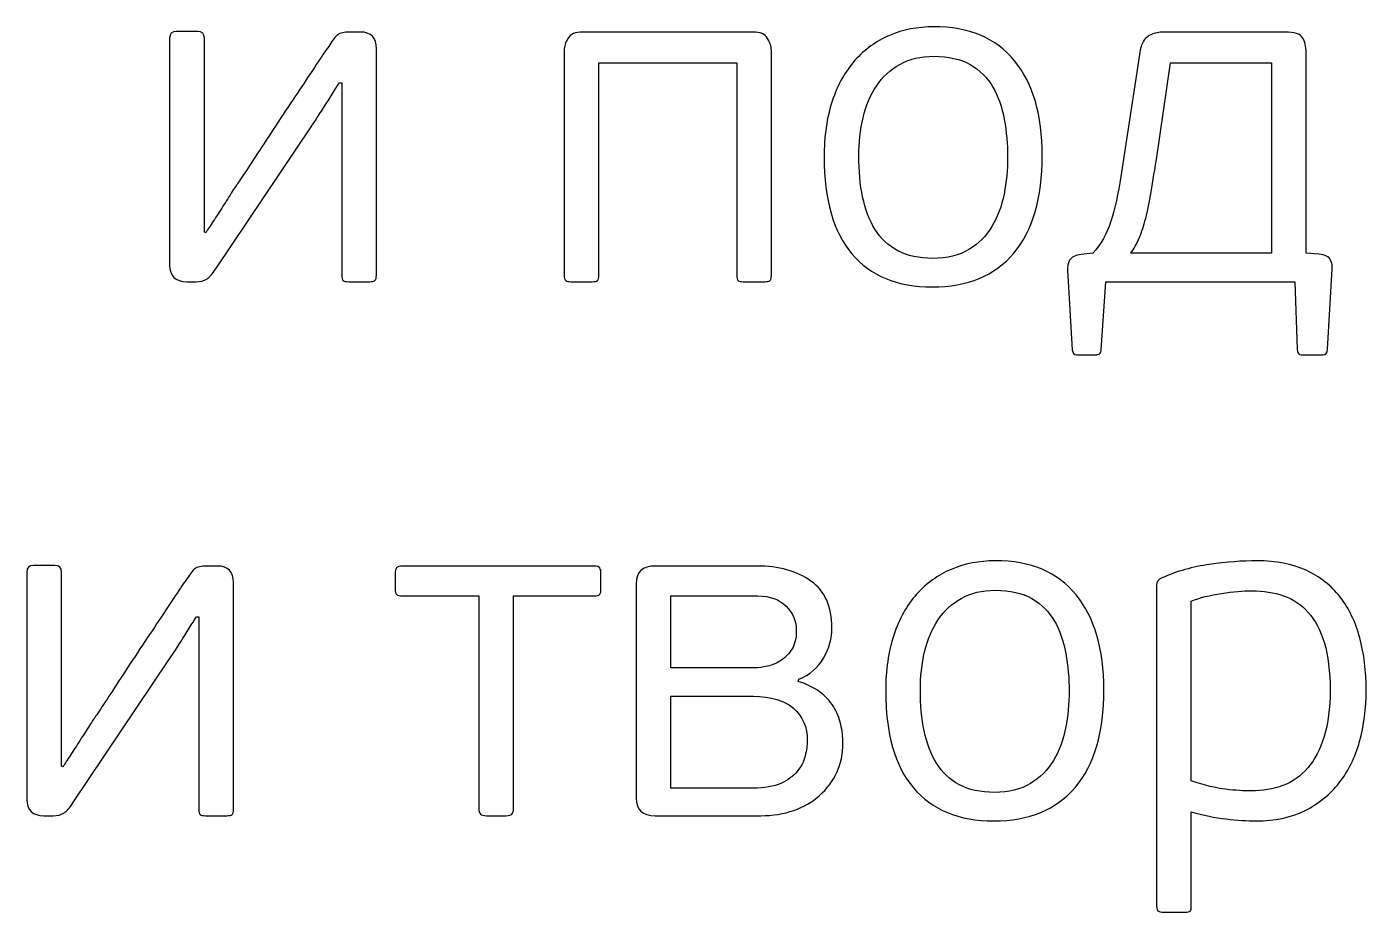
# Model space of a CAD drawing. Header units: centimetres. Extents: x -21.3 to 21.2, y -15.2 to 14.8.
# Drawn here: x 17.947 to 18.591, y 10.962 to 11.388 of the extents above; entities that cross this region are included whole.
import ezdxf

# ---------------------------------------------------------------- set-up
doc = ezdxf.new("R2010")
doc.units = ezdxf.units.CM
doc.header["$MEASUREMENT"] = 0
doc.layers.add('layer 1', color=7, linetype='Continuous')

msp = doc.modelspace()

# ---------------------------------------------------------------- linework, layer by layer
at = {"layer": 'layer 1', "color": 29}
for points, knots in [([(18.01565, 11.38236), (18.01565, 11.3845), (18.01672, 11.38557), (18.01885, 11.38557), (18.01885, 11.38557), (18.01885, 11.38557), (18.02915, 11.38557), (18.02915, 11.38557), (18.02915, 11.38557), (18.03128, 11.38557), (18.03235, 11.3845), (18.03235, 11.38236), (18.03235, 11.38236), (18.03235, 11.38236), (18.03235, 11.28905), (18.03235, 11.28905), (18.03235, 11.28905), (18.03235, 11.28905), (18.03304, 11.28882), (18.03304, 11.28882), (18.03304, 11.28882), (18.03365, 11.28973), (18.03468, 11.29129), (18.03613, 11.29351), (18.03613, 11.29351), (18.03757, 11.29572), (18.0391, 11.29808), (18.0407, 11.3006), (18.0407, 11.3006), (18.0423, 11.30311), (18.04382, 11.30551), (18.04527, 11.3078), (18.04527, 11.3078), (18.04672, 11.31009), (18.04775, 11.31161), (18.04836, 11.31238), (18.04836, 11.31238), (18.04943, 11.31405), (18.0511, 11.31661), (18.05339, 11.32004), (18.05339, 11.32004), (18.05568, 11.32347), (18.05823, 11.32736), (18.06106, 11.3317), (18.06106, 11.3317), (18.06388, 11.33605), (18.06689, 11.34062), (18.07009, 11.34543), (18.07009, 11.34543), (18.07329, 11.35023), (18.07634, 11.3548), (18.07924, 11.35915), (18.07924, 11.35915), (18.08214, 11.36349), (18.08477, 11.36746), (18.08713, 11.37104), (18.08713, 11.37104), (18.08949, 11.37463), (18.09136, 11.37733), (18.09273, 11.37916), (18.09273, 11.37916), (18.09411, 11.38145), (18.09536, 11.38305), (18.09651, 11.38397), (18.09651, 11.38397), (18.09765, 11.38488), (18.0996, 11.38534), (18.10234, 11.38534), (18.10234, 11.38534), (18.10234, 11.38534), (18.10737, 11.38534), (18.10737, 11.38534), (18.10737, 11.38534), (18.11255, 11.38534), (18.11514, 11.38267), (18.11514, 11.37733), (18.11514, 11.37733), (18.11514, 11.37733), (18.11514, 11.26823), (18.11514, 11.26823), (18.11514, 11.26823), (18.11514, 11.26701), (18.11492, 11.26621), (18.11446, 11.26583), (18.11446, 11.26583), (18.114, 11.26545), (18.11317, 11.26526), (18.11194, 11.26526), (18.11194, 11.26526), (18.11194, 11.26526), (18.10165, 11.26526), (18.10165, 11.26526), (18.10165, 11.26526), (18.10043, 11.26526), (18.0996, 11.26545), (18.09914, 11.26583), (18.09914, 11.26583), (18.09868, 11.26621), (18.09845, 11.26701), (18.09845, 11.26823), (18.09845, 11.26823), (18.09845, 11.26823), (18.09845, 11.36086), (18.09845, 11.36086), (18.09845, 11.36086), (18.09845, 11.36086), (18.09731, 11.36086), (18.09731, 11.36086), (18.09731, 11.36086), (18.09685, 11.36025), (18.09601, 11.35896), (18.09479, 11.35698), (18.09479, 11.35698), (18.09357, 11.35499), (18.09224, 11.35286), (18.09079, 11.35057), (18.09079, 11.35057), (18.08934, 11.34829), (18.08797, 11.34615), (18.08667, 11.34417), (18.08667, 11.34417), (18.08538, 11.34219), (18.0845, 11.34089), (18.08404, 11.34028), (18.08404, 11.34028), (18.08404, 11.34028), (18.03784, 11.27144), (18.03784, 11.27144), (18.03784, 11.27144), (18.03631, 11.26899), (18.03486, 11.26736), (18.0335, 11.26652), (18.0335, 11.26652), (18.03212, 11.26568), (18.03037, 11.26526), (18.02823, 11.26526), (18.02823, 11.26526), (18.02823, 11.26526), (18.02389, 11.26526), (18.02389, 11.26526), (18.02389, 11.26526), (18.0184, 11.26526), (18.01565, 11.26793), (18.01565, 11.27326), (18.01565, 11.27326), (18.01565, 11.27326), (18.01565, 11.38236), (18.01565, 11.38236)], [0, 0, 0, 0, 0.026316, 0.026316, 0.026316, 0.026316, 0.052632, 0.052632, 0.052632, 0.052632, 0.078947, 0.078947, 0.078947, 0.078947, 0.105263, 0.105263, 0.105263, 0.105263, 0.131579, 0.131579, 0.131579, 0.131579, 0.157895, 0.157895, 0.157895, 0.157895, 0.184211, 0.184211, 0.184211, 0.184211, 0.210526, 0.210526, 0.210526, 0.210526, 0.236842, 0.236842, 0.236842, 0.236842, 0.263158, 0.263158, 0.263158, 0.263158, 0.289474, 0.289474, 0.289474, 0.289474, 0.315789, 0.315789, 0.315789, 0.315789, 0.342105, 0.342105, 0.342105, 0.342105, 0.368421, 0.368421, 0.368421, 0.368421, 0.394737, 0.394737, 0.394737, 0.394737, 0.421053, 0.421053, 0.421053, 0.421053, 0.447368, 0.447368, 0.447368, 0.447368, 0.473684, 0.473684, 0.473684, 0.473684, 0.5, 0.5, 0.5, 0.5, 0.526316, 0.526316, 0.526316, 0.526316, 0.552632, 0.552632, 0.552632, 0.552632, 0.578947, 0.578947, 0.578947, 0.578947, 0.605263, 0.605263, 0.605263, 0.605263, 0.631579, 0.631579, 0.631579, 0.631579, 0.657895, 0.657895, 0.657895, 0.657895, 0.684211, 0.684211, 0.684211, 0.684211, 0.710526, 0.710526, 0.710526, 0.710526, 0.736842, 0.736842, 0.736842, 0.736842, 0.763158, 0.763158, 0.763158, 0.763158, 0.789474, 0.789474, 0.789474, 0.789474, 0.815789, 0.815789, 0.815789, 0.815789, 0.842105, 0.842105, 0.842105, 0.842105, 0.868421, 0.868421, 0.868421, 0.868421, 0.894737, 0.894737, 0.894737, 0.894737, 0.921053, 0.921053, 0.921053, 0.921053, 0.947368, 0.947368, 0.947368, 0.947368, 1, 1, 1, 1]), ([(18.22219, 11.26823), (18.22219, 11.26701), (18.22196, 11.26621), (18.2215, 11.26583), (18.2215, 11.26583), (18.22105, 11.26545), (18.22021, 11.26526), (18.21899, 11.26526), (18.21899, 11.26526), (18.21899, 11.26526), (18.20869, 11.26526), (18.20869, 11.26526), (18.20869, 11.26526), (18.20763, 11.26526), (18.20683, 11.26545), (18.20629, 11.26583), (18.20629, 11.26583), (18.20576, 11.26621), (18.20549, 11.26701), (18.20549, 11.26823), (18.20549, 11.26823), (18.20549, 11.26823), (18.20549, 11.37665), (18.20549, 11.37665), (18.20549, 11.37665), (18.20549, 11.37833), (18.2061, 11.38019), (18.20732, 11.38225), (18.20732, 11.38225), (18.20854, 11.38431), (18.21091, 11.38534), (18.21438, 11.38534), (18.21438, 11.38534), (18.21438, 11.38534), (18.29633, 11.38534), (18.29633, 11.38534), (18.29633, 11.38534), (18.2998, 11.38534), (18.30217, 11.38431), (18.30339, 11.38225), (18.30339, 11.38225), (18.30461, 11.38019), (18.30521, 11.37833), (18.30521, 11.37665), (18.30521, 11.37665), (18.30521, 11.37665), (18.30521, 11.26823), (18.30521, 11.26823), (18.30521, 11.26823), (18.30521, 11.26701), (18.30498, 11.26621), (18.30453, 11.26583), (18.30453, 11.26583), (18.30407, 11.26545), (18.30327, 11.26526), (18.30205, 11.26526), (18.30205, 11.26526), (18.30205, 11.26526), (18.29168, 11.26526), (18.29168, 11.26526), (18.29168, 11.26526), (18.29046, 11.26526), (18.28966, 11.26545), (18.28921, 11.26583), (18.28921, 11.26583), (18.28875, 11.26621), (18.28852, 11.26701), (18.28852, 11.26823), (18.28852, 11.26823), (18.28852, 11.26823), (18.28852, 11.37047), (18.28852, 11.37047), (18.28852, 11.37047), (18.28852, 11.37047), (18.22219, 11.37047), (18.22219, 11.37047), (18.22219, 11.37047), (18.22219, 11.37047), (18.22219, 11.26823), (18.22219, 11.26823)], [0, 0, 0, 0, 0.047619, 0.047619, 0.047619, 0.047619, 0.095238, 0.095238, 0.095238, 0.095238, 0.142857, 0.142857, 0.142857, 0.142857, 0.190476, 0.190476, 0.190476, 0.190476, 0.238095, 0.238095, 0.238095, 0.238095, 0.285714, 0.285714, 0.285714, 0.285714, 0.333333, 0.333333, 0.333333, 0.333333, 0.380952, 0.380952, 0.380952, 0.380952, 0.428571, 0.428571, 0.428571, 0.428571, 0.47619, 0.47619, 0.47619, 0.47619, 0.52381, 0.52381, 0.52381, 0.52381, 0.571429, 0.571429, 0.571429, 0.571429, 0.619048, 0.619048, 0.619048, 0.619048, 0.666667, 0.666667, 0.666667, 0.666667, 0.714286, 0.714286, 0.714286, 0.714286, 0.761905, 0.761905, 0.761905, 0.761905, 0.809524, 0.809524, 0.809524, 0.809524, 0.857143, 0.857143, 0.857143, 0.857143, 0.904762, 0.904762, 0.904762, 0.904762, 1, 1, 1, 1]), ([(18.43558, 11.32587), (18.43558, 11.30544), (18.43101, 11.28981), (18.4219, 11.27898), (18.4219, 11.27898), (18.41275, 11.26815), (18.39967, 11.26274), (18.38263, 11.26274), (18.38263, 11.26274), (18.36575, 11.26274), (18.35287, 11.26804), (18.34394, 11.27864), (18.34394, 11.27864), (18.33506, 11.28924), (18.3306, 11.30475), (18.3306, 11.32518), (18.3306, 11.32518), (18.3306, 11.33525), (18.3319, 11.34421), (18.33449, 11.35206), (18.33449, 11.35206), (18.33708, 11.35991), (18.3407, 11.36647), (18.34543, 11.37173), (18.34543, 11.37173), (18.35016, 11.37699), (18.35572, 11.38099), (18.36209, 11.38374), (18.36209, 11.38374), (18.3685, 11.38648), (18.37555, 11.38785), (18.38332, 11.38785), (18.38332, 11.38785), (18.40036, 11.38785), (18.41332, 11.3824), (18.42224, 11.3715), (18.42224, 11.3715), (18.43113, 11.3606), (18.43558, 11.34539), (18.43558, 11.32587)], [0, 0, 0, 0, 0.090909, 0.090909, 0.090909, 0.090909, 0.181818, 0.181818, 0.181818, 0.181818, 0.272727, 0.272727, 0.272727, 0.272727, 0.363636, 0.363636, 0.363636, 0.363636, 0.454545, 0.454545, 0.454545, 0.454545, 0.545455, 0.545455, 0.545455, 0.545455, 0.636364, 0.636364, 0.636364, 0.636364, 0.727273, 0.727273, 0.727273, 0.727273, 0.818182, 0.818182, 0.818182, 0.818182, 1, 1, 1, 1]), ([(18.45983, 11.27898), (18.46379, 11.28325), (18.46673, 11.2884), (18.46863, 11.29442), (18.46863, 11.29442), (18.47054, 11.30045), (18.4721, 11.30757), (18.47332, 11.31581), (18.47332, 11.31581), (18.47332, 11.31581), (18.48247, 11.3755), (18.48247, 11.3755), (18.48247, 11.3755), (18.48293, 11.37901), (18.48415, 11.38153), (18.48613, 11.38305), (18.48613, 11.38305), (18.48811, 11.38458), (18.49109, 11.38534), (18.49505, 11.38534), (18.49505, 11.38534), (18.49505, 11.38534), (18.55246, 11.38534), (18.55246, 11.38534), (18.55246, 11.38534), (18.55688, 11.38534), (18.55966, 11.38443), (18.56081, 11.38259), (18.56081, 11.38259), (18.56195, 11.38076), (18.56252, 11.3784), (18.56252, 11.3755), (18.56252, 11.3755), (18.56252, 11.3755), (18.56252, 11.27898), (18.56252, 11.27898), (18.56252, 11.27898), (18.56252, 11.27898), (18.5687, 11.27852), (18.5687, 11.27852), (18.5687, 11.27852), (18.57175, 11.27822), (18.57361, 11.27727), (18.5743, 11.27566), (18.5743, 11.27566), (18.57499, 11.27407), (18.57526, 11.27258), (18.5751, 11.27121), (18.5751, 11.27121), (18.5751, 11.27121), (18.57282, 11.23278), (18.57282, 11.23278), (18.57282, 11.23278), (18.57282, 11.23095), (18.57205, 11.23004), (18.57053, 11.23004), (18.57053, 11.23004), (18.57053, 11.23004), (18.56024, 11.23004), (18.56024, 11.23004), (18.56024, 11.23004), (18.55902, 11.23004), (18.55833, 11.23095), (18.55818, 11.23278), (18.55818, 11.23278), (18.55818, 11.23278), (18.55703, 11.26526), (18.55703, 11.26526), (18.55703, 11.26526), (18.55703, 11.26526), (18.46623, 11.26526), (18.46623, 11.26526), (18.46623, 11.26526), (18.46623, 11.26526), (18.46394, 11.23255), (18.46394, 11.23255), (18.46394, 11.23255), (18.46394, 11.23164), (18.46368, 11.23099), (18.46314, 11.23061), (18.46314, 11.23061), (18.46261, 11.23023), (18.46204, 11.23004), (18.46143, 11.23004), (18.46143, 11.23004), (18.46143, 11.23004), (18.45205, 11.23004), (18.45205, 11.23004), (18.45205, 11.23004), (18.45083, 11.23004), (18.45014, 11.23088), (18.44999, 11.23255), (18.44999, 11.23255), (18.44999, 11.23255), (18.44771, 11.27075), (18.44771, 11.27075), (18.44771, 11.27075), (18.44755, 11.27243), (18.4479, 11.27403), (18.44873, 11.27555), (18.44873, 11.27555), (18.44957, 11.27708), (18.45144, 11.27799), (18.45434, 11.27829), (18.45434, 11.27829), (18.45434, 11.27829), (18.45983, 11.27898), (18.45983, 11.27898)], [0, 0, 0, 0, 0.035714, 0.035714, 0.035714, 0.035714, 0.071429, 0.071429, 0.071429, 0.071429, 0.107143, 0.107143, 0.107143, 0.107143, 0.142857, 0.142857, 0.142857, 0.142857, 0.178571, 0.178571, 0.178571, 0.178571, 0.214286, 0.214286, 0.214286, 0.214286, 0.25, 0.25, 0.25, 0.25, 0.285714, 0.285714, 0.285714, 0.285714, 0.321429, 0.321429, 0.321429, 0.321429, 0.357143, 0.357143, 0.357143, 0.357143, 0.392857, 0.392857, 0.392857, 0.392857, 0.428571, 0.428571, 0.428571, 0.428571, 0.464286, 0.464286, 0.464286, 0.464286, 0.5, 0.5, 0.5, 0.5, 0.535714, 0.535714, 0.535714, 0.535714, 0.571429, 0.571429, 0.571429, 0.571429, 0.607143, 0.607143, 0.607143, 0.607143, 0.642857, 0.642857, 0.642857, 0.642857, 0.678571, 0.678571, 0.678571, 0.678571, 0.714286, 0.714286, 0.714286, 0.714286, 0.75, 0.75, 0.75, 0.75, 0.785714, 0.785714, 0.785714, 0.785714, 0.821429, 0.821429, 0.821429, 0.821429, 0.857143, 0.857143, 0.857143, 0.857143, 0.892857, 0.892857, 0.892857, 0.892857, 0.928571, 0.928571, 0.928571, 0.928571, 1, 1, 1, 1]), ([(18.41889, 11.32507), (18.41889, 11.33132), (18.41836, 11.33742), (18.41729, 11.34329), (18.41729, 11.34329), (18.41622, 11.3492), (18.41439, 11.35438), (18.4118, 11.35888), (18.4118, 11.35888), (18.40921, 11.36338), (18.40559, 11.367), (18.40093, 11.36967), (18.40093, 11.36967), (18.39628, 11.37234), (18.39045, 11.37367), (18.38344, 11.37367), (18.38344, 11.37367), (18.37703, 11.37367), (18.37154, 11.37238), (18.36697, 11.36978), (18.36697, 11.36978), (18.36239, 11.36719), (18.35866, 11.36369), (18.35576, 11.35934), (18.35576, 11.35934), (18.35287, 11.35499), (18.35073, 11.34993), (18.34936, 11.34409), (18.34936, 11.34409), (18.34799, 11.3383), (18.3473, 11.33216), (18.3473, 11.32576), (18.3473, 11.32576), (18.3473, 11.31859), (18.34791, 11.312), (18.34913, 11.30605), (18.34913, 11.30605), (18.35035, 11.30006), (18.35233, 11.29488), (18.35507, 11.29046), (18.35507, 11.29046), (18.35782, 11.28603), (18.36148, 11.28257), (18.36605, 11.28013), (18.36605, 11.28013), (18.37063, 11.27769), (18.37627, 11.27647), (18.38298, 11.27647), (18.38298, 11.27647), (18.38984, 11.27647), (18.3956, 11.27788), (18.40025, 11.2807), (18.40025, 11.2807), (18.4049, 11.28352), (18.4086, 11.28725), (18.41134, 11.29183), (18.41134, 11.29183), (18.41409, 11.2964), (18.41603, 11.30163), (18.41717, 11.30742), (18.41717, 11.30742), (18.41831, 11.31322), (18.41889, 11.31912), (18.41889, 11.32507)], [0, 0, 0, 0, 0.058824, 0.058824, 0.058824, 0.058824, 0.117647, 0.117647, 0.117647, 0.117647, 0.176471, 0.176471, 0.176471, 0.176471, 0.235294, 0.235294, 0.235294, 0.235294, 0.294118, 0.294118, 0.294118, 0.294118, 0.352941, 0.352941, 0.352941, 0.352941, 0.411765, 0.411765, 0.411765, 0.411765, 0.470588, 0.470588, 0.470588, 0.470588, 0.529412, 0.529412, 0.529412, 0.529412, 0.588235, 0.588235, 0.588235, 0.588235, 0.647059, 0.647059, 0.647059, 0.647059, 0.705882, 0.705882, 0.705882, 0.705882, 0.764706, 0.764706, 0.764706, 0.764706, 0.823529, 0.823529, 0.823529, 0.823529, 0.882353, 0.882353, 0.882353, 0.882353, 1, 1, 1, 1]), ([(18.54582, 11.37047), (18.54582, 11.37047), (18.49734, 11.37047), (18.49734, 11.37047), (18.49734, 11.37047), (18.49734, 11.37047), (18.49048, 11.32404), (18.49048, 11.32404), (18.49048, 11.32404), (18.48941, 11.31718), (18.48846, 11.31139), (18.48762, 11.30666), (18.48762, 11.30666), (18.48678, 11.30193), (18.4859, 11.29785), (18.48499, 11.29442), (18.48499, 11.29442), (18.48407, 11.29099), (18.48308, 11.28809), (18.48201, 11.28573), (18.48201, 11.28573), (18.48095, 11.28337), (18.47965, 11.28112), (18.47813, 11.27898), (18.47813, 11.27898), (18.47813, 11.27898), (18.54582, 11.27898), (18.54582, 11.27898), (18.54582, 11.27898), (18.54582, 11.27898), (18.54582, 11.37047), (18.54582, 11.37047)], [0, 0, 0, 0, 0.111111, 0.111111, 0.111111, 0.111111, 0.222222, 0.222222, 0.222222, 0.222222, 0.333333, 0.333333, 0.333333, 0.333333, 0.444444, 0.444444, 0.444444, 0.444444, 0.555556, 0.555556, 0.555556, 0.555556, 0.666667, 0.666667, 0.666667, 0.666667, 0.777778, 0.777778, 0.777778, 0.777778, 1, 1, 1, 1]), ([(17.94691, 11.12551), (17.94691, 11.12765), (17.94798, 11.12871), (17.95011, 11.12871), (17.95011, 11.12871), (17.95011, 11.12871), (17.96041, 11.12871), (17.96041, 11.12871), (17.96041, 11.12871), (17.96254, 11.12871), (17.96361, 11.12765), (17.96361, 11.12551), (17.96361, 11.12551), (17.96361, 11.12551), (17.96361, 11.03219), (17.96361, 11.03219), (17.96361, 11.03219), (17.96361, 11.03219), (17.9643, 11.03196), (17.9643, 11.03196), (17.9643, 11.03196), (17.96491, 11.03288), (17.96594, 11.03444), (17.96739, 11.03666), (17.96739, 11.03666), (17.96883, 11.03887), (17.97036, 11.04123), (17.97196, 11.04375), (17.97196, 11.04375), (17.97356, 11.04626), (17.97508, 11.04866), (17.97653, 11.05095), (17.97653, 11.05095), (17.97798, 11.05324), (17.97901, 11.05476), (17.97962, 11.05553), (17.97962, 11.05553), (17.98069, 11.0572), (17.98237, 11.05975), (17.98465, 11.06319), (17.98465, 11.06319), (17.98694, 11.06662), (17.98949, 11.0705), (17.99232, 11.07485), (17.99232, 11.07485), (17.99514, 11.0792), (17.99815, 11.08377), (18.00135, 11.08858), (18.00135, 11.08858), (18.00455, 11.09338), (18.0076, 11.09795), (18.0105, 11.1023), (18.0105, 11.1023), (18.0134, 11.10664), (18.01603, 11.11061), (18.01839, 11.11419), (18.01839, 11.11419), (18.02075, 11.11778), (18.02262, 11.12048), (18.02399, 11.12231), (18.02399, 11.12231), (18.02537, 11.1246), (18.02662, 11.1262), (18.02777, 11.12712), (18.02777, 11.12712), (18.02891, 11.12803), (18.03086, 11.12849), (18.0336, 11.12849), (18.0336, 11.12849), (18.0336, 11.12849), (18.03863, 11.12849), (18.03863, 11.12849), (18.03863, 11.12849), (18.04382, 11.12849), (18.04641, 11.12582), (18.04641, 11.12048), (18.04641, 11.12048), (18.04641, 11.12048), (18.04641, 11.01138), (18.04641, 11.01138), (18.04641, 11.01138), (18.04641, 11.01016), (18.04618, 11.00936), (18.04572, 11.00898), (18.04572, 11.00898), (18.04526, 11.0086), (18.04443, 11.00841), (18.0432, 11.00841), (18.0432, 11.00841), (18.0432, 11.00841), (18.03291, 11.00841), (18.03291, 11.00841), (18.03291, 11.00841), (18.03169, 11.00841), (18.03086, 11.0086), (18.0304, 11.00898), (18.0304, 11.00898), (18.02994, 11.00936), (18.02971, 11.01016), (18.02971, 11.01138), (18.02971, 11.01138), (18.02971, 11.01138), (18.02971, 11.10401), (18.02971, 11.10401), (18.02971, 11.10401), (18.02971, 11.10401), (18.02857, 11.10401), (18.02857, 11.10401), (18.02857, 11.10401), (18.02811, 11.1034), (18.02727, 11.10211), (18.02605, 11.10013), (18.02605, 11.10013), (18.02483, 11.09814), (18.0235, 11.09601), (18.02205, 11.09372), (18.02205, 11.09372), (18.0206, 11.09144), (18.01923, 11.0893), (18.01793, 11.08731), (18.01793, 11.08731), (18.01664, 11.08534), (18.01576, 11.08404), (18.0153, 11.08343), (18.0153, 11.08343), (18.0153, 11.08343), (17.9691, 11.01458), (17.9691, 11.01458), (17.9691, 11.01458), (17.96757, 11.01214), (17.96613, 11.0105), (17.96476, 11.00967), (17.96476, 11.00967), (17.96338, 11.00883), (17.96163, 11.00841), (17.9595, 11.00841), (17.9595, 11.00841), (17.9595, 11.00841), (17.95515, 11.00841), (17.95515, 11.00841), (17.95515, 11.00841), (17.94966, 11.00841), (17.94691, 11.01107), (17.94691, 11.01641), (17.94691, 11.01641), (17.94691, 11.01641), (17.94691, 11.12551), (17.94691, 11.12551)], [0, 0, 0, 0, 0.026316, 0.026316, 0.026316, 0.026316, 0.052632, 0.052632, 0.052632, 0.052632, 0.078947, 0.078947, 0.078947, 0.078947, 0.105263, 0.105263, 0.105263, 0.105263, 0.131579, 0.131579, 0.131579, 0.131579, 0.157895, 0.157895, 0.157895, 0.157895, 0.184211, 0.184211, 0.184211, 0.184211, 0.210526, 0.210526, 0.210526, 0.210526, 0.236842, 0.236842, 0.236842, 0.236842, 0.263158, 0.263158, 0.263158, 0.263158, 0.289474, 0.289474, 0.289474, 0.289474, 0.315789, 0.315789, 0.315789, 0.315789, 0.342105, 0.342105, 0.342105, 0.342105, 0.368421, 0.368421, 0.368421, 0.368421, 0.394737, 0.394737, 0.394737, 0.394737, 0.421053, 0.421053, 0.421053, 0.421053, 0.447368, 0.447368, 0.447368, 0.447368, 0.473684, 0.473684, 0.473684, 0.473684, 0.5, 0.5, 0.5, 0.5, 0.526316, 0.526316, 0.526316, 0.526316, 0.552632, 0.552632, 0.552632, 0.552632, 0.578947, 0.578947, 0.578947, 0.578947, 0.605263, 0.605263, 0.605263, 0.605263, 0.631579, 0.631579, 0.631579, 0.631579, 0.657895, 0.657895, 0.657895, 0.657895, 0.684211, 0.684211, 0.684211, 0.684211, 0.710526, 0.710526, 0.710526, 0.710526, 0.736842, 0.736842, 0.736842, 0.736842, 0.763158, 0.763158, 0.763158, 0.763158, 0.789474, 0.789474, 0.789474, 0.789474, 0.815789, 0.815789, 0.815789, 0.815789, 0.842105, 0.842105, 0.842105, 0.842105, 0.868421, 0.868421, 0.868421, 0.868421, 0.894737, 0.894737, 0.894737, 0.894737, 0.921053, 0.921053, 0.921053, 0.921053, 0.947368, 0.947368, 0.947368, 0.947368, 1, 1, 1, 1]), ([(18.18112, 11.01207), (18.18112, 11.01054), (18.18086, 11.00955), (18.18032, 11.0091), (18.18032, 11.0091), (18.17979, 11.00864), (18.17888, 11.00841), (18.17766, 11.00841), (18.17766, 11.00841), (18.17766, 11.00841), (18.16812, 11.00841), (18.16812, 11.00841), (18.16812, 11.00841), (18.16676, 11.00841), (18.16576, 11.00864), (18.16523, 11.0091), (18.16523, 11.0091), (18.1647, 11.00955), (18.16443, 11.01054), (18.16443, 11.01207), (18.16443, 11.01207), (18.16443, 11.01207), (18.16443, 11.11408), (18.16443, 11.11408), (18.16443, 11.11408), (18.16443, 11.11408), (18.12783, 11.11408), (18.12783, 11.11408), (18.12783, 11.11408), (18.12631, 11.11408), (18.12532, 11.11435), (18.12486, 11.11488), (18.12486, 11.11488), (18.1244, 11.11541), (18.12418, 11.11621), (18.12418, 11.11728), (18.12418, 11.11728), (18.12418, 11.11728), (18.12418, 11.12483), (18.12418, 11.12483), (18.12418, 11.12483), (18.12418, 11.12605), (18.1244, 11.12696), (18.12486, 11.12757), (18.12486, 11.12757), (18.12532, 11.12818), (18.12631, 11.12849), (18.12783, 11.12849), (18.12783, 11.12849), (18.12783, 11.12849), (18.21978, 11.12849), (18.21978, 11.12849), (18.21978, 11.12849), (18.2213, 11.12849), (18.22226, 11.12818), (18.22264, 11.12757), (18.22264, 11.12757), (18.22302, 11.12696), (18.22321, 11.12605), (18.22321, 11.12483), (18.22321, 11.12483), (18.22321, 11.12483), (18.22321, 11.11728), (18.22321, 11.11728), (18.22321, 11.11728), (18.22321, 11.11621), (18.22302, 11.11541), (18.22264, 11.11488), (18.22264, 11.11488), (18.22226, 11.11435), (18.2213, 11.11408), (18.21978, 11.11408), (18.21978, 11.11408), (18.21978, 11.11408), (18.18112, 11.11408), (18.18112, 11.11408), (18.18112, 11.11408), (18.18112, 11.11408), (18.18112, 11.01207), (18.18112, 11.01207)], [0, 0, 0, 0, 0.047619, 0.047619, 0.047619, 0.047619, 0.095238, 0.095238, 0.095238, 0.095238, 0.142857, 0.142857, 0.142857, 0.142857, 0.190476, 0.190476, 0.190476, 0.190476, 0.238095, 0.238095, 0.238095, 0.238095, 0.285714, 0.285714, 0.285714, 0.285714, 0.333333, 0.333333, 0.333333, 0.333333, 0.380952, 0.380952, 0.380952, 0.380952, 0.428571, 0.428571, 0.428571, 0.428571, 0.47619, 0.47619, 0.47619, 0.47619, 0.52381, 0.52381, 0.52381, 0.52381, 0.571429, 0.571429, 0.571429, 0.571429, 0.619048, 0.619048, 0.619048, 0.619048, 0.666667, 0.666667, 0.666667, 0.666667, 0.714286, 0.714286, 0.714286, 0.714286, 0.761905, 0.761905, 0.761905, 0.761905, 0.809524, 0.809524, 0.809524, 0.809524, 0.857143, 0.857143, 0.857143, 0.857143, 0.904762, 0.904762, 0.904762, 0.904762, 1, 1, 1, 1]), ([(18.31813, 11.07291), (18.32225, 11.07169), (18.32568, 11.07005), (18.32842, 11.06799), (18.32842, 11.06799), (18.33117, 11.06593), (18.33338, 11.06357), (18.33505, 11.0609), (18.33505, 11.0609), (18.33673, 11.05823), (18.33791, 11.05537), (18.3386, 11.05232), (18.3386, 11.05232), (18.33929, 11.04927), (18.33963, 11.0463), (18.33963, 11.0434), (18.33963, 11.0434), (18.33963, 11.03822), (18.33864, 11.03349), (18.33666, 11.02922), (18.33666, 11.02922), (18.33467, 11.02495), (18.33193, 11.02125), (18.32842, 11.01813), (18.32842, 11.01813), (18.32491, 11.015), (18.32076, 11.0126), (18.31596, 11.01093), (18.31596, 11.01093), (18.31116, 11.00925), (18.30586, 11.00841), (18.30006, 11.00841), (18.30006, 11.00841), (18.30006, 11.00841), (18.24928, 11.00841), (18.24928, 11.00841), (18.24928, 11.00841), (18.24318, 11.00841), (18.24014, 11.01123), (18.24014, 11.01687), (18.24014, 11.01687), (18.24014, 11.01687), (18.24014, 11.12002), (18.24014, 11.12002), (18.24014, 11.12002), (18.24014, 11.12567), (18.24318, 11.12849), (18.24928, 11.12849), (18.24928, 11.12849), (18.24928, 11.12849), (18.29823, 11.12849), (18.29823, 11.12849), (18.29823, 11.12849), (18.30876, 11.12849), (18.3174, 11.12608), (18.32419, 11.12128), (18.32419, 11.12128), (18.33098, 11.11648), (18.33437, 11.10897), (18.33437, 11.09875), (18.33437, 11.09875), (18.33437, 11.09372), (18.33303, 11.08888), (18.33037, 11.08423), (18.33037, 11.08423), (18.3277, 11.07958), (18.3237, 11.07619), (18.31836, 11.07405), (18.31836, 11.07405), (18.31836, 11.07405), (18.31813, 11.07291), (18.31813, 11.07291)], [0, 0, 0, 0, 0.052632, 0.052632, 0.052632, 0.052632, 0.105263, 0.105263, 0.105263, 0.105263, 0.157895, 0.157895, 0.157895, 0.157895, 0.210526, 0.210526, 0.210526, 0.210526, 0.263158, 0.263158, 0.263158, 0.263158, 0.315789, 0.315789, 0.315789, 0.315789, 0.368421, 0.368421, 0.368421, 0.368421, 0.421053, 0.421053, 0.421053, 0.421053, 0.473684, 0.473684, 0.473684, 0.473684, 0.526316, 0.526316, 0.526316, 0.526316, 0.578947, 0.578947, 0.578947, 0.578947, 0.631579, 0.631579, 0.631579, 0.631579, 0.684211, 0.684211, 0.684211, 0.684211, 0.736842, 0.736842, 0.736842, 0.736842, 0.789474, 0.789474, 0.789474, 0.789474, 0.842105, 0.842105, 0.842105, 0.842105, 0.894737, 0.894737, 0.894737, 0.894737, 1, 1, 1, 1]), ([(18.46519, 11.06902), (18.46519, 11.04859), (18.46062, 11.03296), (18.45151, 11.02213), (18.45151, 11.02213), (18.44236, 11.0113), (18.42929, 11.00589), (18.41225, 11.00589), (18.41225, 11.00589), (18.39536, 11.00589), (18.38248, 11.01119), (18.37355, 11.02179), (18.37355, 11.02179), (18.36468, 11.03239), (18.36021, 11.0479), (18.36021, 11.06833), (18.36021, 11.06833), (18.36021, 11.0784), (18.36151, 11.08736), (18.3641, 11.09521), (18.3641, 11.09521), (18.3667, 11.10306), (18.37031, 11.10962), (18.37504, 11.11488), (18.37504, 11.11488), (18.37977, 11.12014), (18.38534, 11.12414), (18.3917, 11.12689), (18.3917, 11.12689), (18.39811, 11.12963), (18.40516, 11.131), (18.41293, 11.131), (18.41293, 11.131), (18.42997, 11.131), (18.44294, 11.12555), (18.45185, 11.11465), (18.45185, 11.11465), (18.46074, 11.10375), (18.46519, 11.08854), (18.46519, 11.06902)], [0, 0, 0, 0, 0.090909, 0.090909, 0.090909, 0.090909, 0.181818, 0.181818, 0.181818, 0.181818, 0.272727, 0.272727, 0.272727, 0.272727, 0.363636, 0.363636, 0.363636, 0.363636, 0.454545, 0.454545, 0.454545, 0.454545, 0.545455, 0.545455, 0.545455, 0.545455, 0.636364, 0.636364, 0.636364, 0.636364, 0.727273, 0.727273, 0.727273, 0.727273, 0.818182, 0.818182, 0.818182, 0.818182, 1, 1, 1, 1]), ([(18.59145, 11.06879), (18.59145, 11.05995), (18.59038, 11.05171), (18.58825, 11.04409), (18.58825, 11.04409), (18.58611, 11.03646), (18.58283, 11.02983), (18.57841, 11.02419), (18.57841, 11.02419), (18.57399, 11.01855), (18.56846, 11.01409), (18.56183, 11.01081), (18.56183, 11.01081), (18.5552, 11.00753), (18.54746, 11.00589), (18.53862, 11.00589), (18.53862, 11.00589), (18.53419, 11.00589), (18.52931, 11.0062), (18.52398, 11.00681), (18.52398, 11.00681), (18.51864, 11.00742), (18.51308, 11.00856), (18.50728, 11.01024), (18.50728, 11.01024), (18.50728, 11.01024), (18.50728, 10.96472), (18.50728, 10.96472), (18.50728, 10.96472), (18.50728, 10.9635), (18.50709, 10.96274), (18.50671, 10.96244), (18.50671, 10.96244), (18.50632, 10.96213), (18.50553, 10.96198), (18.5043, 10.96198), (18.5043, 10.96198), (18.5043, 10.96198), (18.49378, 10.96198), (18.49378, 10.96198), (18.49378, 10.96198), (18.49272, 10.96198), (18.49192, 10.96213), (18.49138, 10.96244), (18.49138, 10.96244), (18.49085, 10.96274), (18.49058, 10.9635), (18.49058, 10.96472), (18.49058, 10.96472), (18.49058, 10.96472), (18.49058, 11.11911), (18.49058, 11.11911), (18.49058, 11.11911), (18.49058, 11.12094), (18.49142, 11.12216), (18.4931, 11.12277), (18.4931, 11.12277), (18.50042, 11.12597), (18.50808, 11.12814), (18.51609, 11.12929), (18.51609, 11.12929), (18.52409, 11.13043), (18.53175, 11.131), (18.53907, 11.131), (18.53907, 11.131), (18.54807, 11.131), (18.55588, 11.12948), (18.56251, 11.12643), (18.56251, 11.12643), (18.56915, 11.12338), (18.5746, 11.11911), (18.57887, 11.11362), (18.57887, 11.11362), (18.58314, 11.10813), (18.5863, 11.10158), (18.58836, 11.09395), (18.58836, 11.09395), (18.59042, 11.08633), (18.59145, 11.07794), (18.59145, 11.06879)], [0, 0, 0, 0, 0.047619, 0.047619, 0.047619, 0.047619, 0.095238, 0.095238, 0.095238, 0.095238, 0.142857, 0.142857, 0.142857, 0.142857, 0.190476, 0.190476, 0.190476, 0.190476, 0.238095, 0.238095, 0.238095, 0.238095, 0.285714, 0.285714, 0.285714, 0.285714, 0.333333, 0.333333, 0.333333, 0.333333, 0.380952, 0.380952, 0.380952, 0.380952, 0.428571, 0.428571, 0.428571, 0.428571, 0.47619, 0.47619, 0.47619, 0.47619, 0.52381, 0.52381, 0.52381, 0.52381, 0.571429, 0.571429, 0.571429, 0.571429, 0.619048, 0.619048, 0.619048, 0.619048, 0.666667, 0.666667, 0.666667, 0.666667, 0.714286, 0.714286, 0.714286, 0.714286, 0.761905, 0.761905, 0.761905, 0.761905, 0.809524, 0.809524, 0.809524, 0.809524, 0.857143, 0.857143, 0.857143, 0.857143, 0.904762, 0.904762, 0.904762, 0.904762, 1, 1, 1, 1]), ([(18.25683, 11.07954), (18.25683, 11.07954), (18.29709, 11.07954), (18.29709, 11.07954), (18.29709, 11.07954), (18.29892, 11.07954), (18.30102, 11.07981), (18.30338, 11.08034), (18.30338, 11.08034), (18.30574, 11.08087), (18.30795, 11.08183), (18.31001, 11.08316), (18.31001, 11.08316), (18.31207, 11.08454), (18.31379, 11.08636), (18.31516, 11.08861), (18.31516, 11.08861), (18.31653, 11.0909), (18.31722, 11.0938), (18.31722, 11.09727), (18.31722, 11.09727), (18.31722, 11.10196), (18.31558, 11.10592), (18.3123, 11.1092), (18.3123, 11.1092), (18.30902, 11.11244), (18.30448, 11.11408), (18.29869, 11.11408), (18.29869, 11.11408), (18.29869, 11.11408), (18.25683, 11.11408), (18.25683, 11.11408), (18.25683, 11.11408), (18.25683, 11.11408), (18.25683, 11.07954), (18.25683, 11.07954)], [0, 0, 0, 0, 0.1, 0.1, 0.1, 0.1, 0.2, 0.2, 0.2, 0.2, 0.3, 0.3, 0.3, 0.3, 0.4, 0.4, 0.4, 0.4, 0.5, 0.5, 0.5, 0.5, 0.6, 0.6, 0.6, 0.6, 0.7, 0.7, 0.7, 0.7, 0.8, 0.8, 0.8, 0.8, 1, 1, 1, 1]), ([(18.4485, 11.06822), (18.4485, 11.07447), (18.44797, 11.08057), (18.4469, 11.08644), (18.4469, 11.08644), (18.44583, 11.09235), (18.444, 11.09753), (18.44141, 11.10203), (18.44141, 11.10203), (18.43882, 11.10653), (18.4352, 11.11015), (18.43055, 11.11282), (18.43055, 11.11282), (18.4259, 11.11549), (18.42006, 11.11682), (18.41305, 11.11682), (18.41305, 11.11682), (18.40664, 11.11682), (18.40115, 11.11553), (18.39658, 11.11293), (18.39658, 11.11293), (18.39201, 11.11034), (18.38827, 11.10684), (18.38537, 11.10249), (18.38537, 11.10249), (18.38248, 11.09814), (18.38034, 11.09307), (18.37897, 11.08724), (18.37897, 11.08724), (18.3776, 11.08145), (18.37691, 11.07531), (18.37691, 11.06891), (18.37691, 11.06891), (18.37691, 11.06174), (18.37752, 11.05514), (18.37874, 11.0492), (18.37874, 11.0492), (18.37996, 11.04321), (18.38194, 11.03803), (18.38469, 11.03361), (18.38469, 11.03361), (18.38743, 11.02918), (18.39109, 11.02572), (18.39567, 11.02327), (18.39567, 11.02327), (18.40024, 11.02084), (18.40588, 11.01962), (18.41259, 11.01962), (18.41259, 11.01962), (18.41945, 11.01962), (18.42521, 11.02103), (18.42986, 11.02384), (18.42986, 11.02384), (18.43451, 11.02667), (18.43821, 11.0304), (18.44095, 11.03498), (18.44095, 11.03498), (18.4437, 11.03955), (18.44564, 11.04478), (18.44678, 11.05057), (18.44678, 11.05057), (18.44793, 11.05637), (18.4485, 11.06227), (18.4485, 11.06822)], [0, 0, 0, 0, 0.058824, 0.058824, 0.058824, 0.058824, 0.117647, 0.117647, 0.117647, 0.117647, 0.176471, 0.176471, 0.176471, 0.176471, 0.235294, 0.235294, 0.235294, 0.235294, 0.294118, 0.294118, 0.294118, 0.294118, 0.352941, 0.352941, 0.352941, 0.352941, 0.411765, 0.411765, 0.411765, 0.411765, 0.470588, 0.470588, 0.470588, 0.470588, 0.529412, 0.529412, 0.529412, 0.529412, 0.588235, 0.588235, 0.588235, 0.588235, 0.647059, 0.647059, 0.647059, 0.647059, 0.705882, 0.705882, 0.705882, 0.705882, 0.764706, 0.764706, 0.764706, 0.764706, 0.823529, 0.823529, 0.823529, 0.823529, 0.882353, 0.882353, 0.882353, 0.882353, 1, 1, 1, 1]), ([(18.57407, 11.06879), (18.57407, 11.07779), (18.57315, 11.08534), (18.57132, 11.09144), (18.57132, 11.09144), (18.56949, 11.09753), (18.5669, 11.10245), (18.56355, 11.10619), (18.56355, 11.10619), (18.56019, 11.10992), (18.55623, 11.11259), (18.55165, 11.11419), (18.55165, 11.11419), (18.54708, 11.11579), (18.54197, 11.11659), (18.53633, 11.11659), (18.53633, 11.11659), (18.53221, 11.11659), (18.52737, 11.11617), (18.5218, 11.11533), (18.5218, 11.11533), (18.51624, 11.1145), (18.5114, 11.11324), (18.50728, 11.11156), (18.50728, 11.11156), (18.50728, 11.11156), (18.50728, 11.02511), (18.50728, 11.02511), (18.50728, 11.02511), (18.51369, 11.02297), (18.51921, 11.02164), (18.52386, 11.0211), (18.52386, 11.0211), (18.52851, 11.02057), (18.53259, 11.0203), (18.5361, 11.0203), (18.5361, 11.0203), (18.54159, 11.0203), (18.54666, 11.02118), (18.55131, 11.02293), (18.55131, 11.02293), (18.55596, 11.02468), (18.55996, 11.02751), (18.56332, 11.03139), (18.56332, 11.03139), (18.56667, 11.03528), (18.5693, 11.04031), (18.57121, 11.04649), (18.57121, 11.04649), (18.57311, 11.05267), (18.57407, 11.0601), (18.57407, 11.06879)], [0, 0, 0, 0, 0.071429, 0.071429, 0.071429, 0.071429, 0.142857, 0.142857, 0.142857, 0.142857, 0.214286, 0.214286, 0.214286, 0.214286, 0.285714, 0.285714, 0.285714, 0.285714, 0.357143, 0.357143, 0.357143, 0.357143, 0.428571, 0.428571, 0.428571, 0.428571, 0.5, 0.5, 0.5, 0.5, 0.571429, 0.571429, 0.571429, 0.571429, 0.642857, 0.642857, 0.642857, 0.642857, 0.714286, 0.714286, 0.714286, 0.714286, 0.785714, 0.785714, 0.785714, 0.785714, 0.857143, 0.857143, 0.857143, 0.857143, 1, 1, 1, 1]), ([(18.32248, 11.04455), (18.32248, 11.05095), (18.3203, 11.0561), (18.31596, 11.05998), (18.31596, 11.05998), (18.31161, 11.06387), (18.30509, 11.06582), (18.2964, 11.06582), (18.2964, 11.06582), (18.2964, 11.06582), (18.25683, 11.06582), (18.25683, 11.06582), (18.25683, 11.06582), (18.25683, 11.06582), (18.25683, 11.02167), (18.25683, 11.02167), (18.25683, 11.02167), (18.25683, 11.02167), (18.2964, 11.02167), (18.2964, 11.02167), (18.2964, 11.02167), (18.30189, 11.02167), (18.30635, 11.02244), (18.30978, 11.02396), (18.30978, 11.02396), (18.31321, 11.02549), (18.31584, 11.02739), (18.31767, 11.02968), (18.31767, 11.02968), (18.3195, 11.03196), (18.32076, 11.03444), (18.32145, 11.03711), (18.32145, 11.03711), (18.32213, 11.03978), (18.32248, 11.04226), (18.32248, 11.04455)], [0, 0, 0, 0, 0.1, 0.1, 0.1, 0.1, 0.2, 0.2, 0.2, 0.2, 0.3, 0.3, 0.3, 0.3, 0.4, 0.4, 0.4, 0.4, 0.5, 0.5, 0.5, 0.5, 0.6, 0.6, 0.6, 0.6, 0.7, 0.7, 0.7, 0.7, 0.8, 0.8, 0.8, 0.8, 1, 1, 1, 1])]:
    msp.add_open_spline(points, degree=3, knots=knots, dxfattribs=at)

doc.saveas('drawing.dxf')
